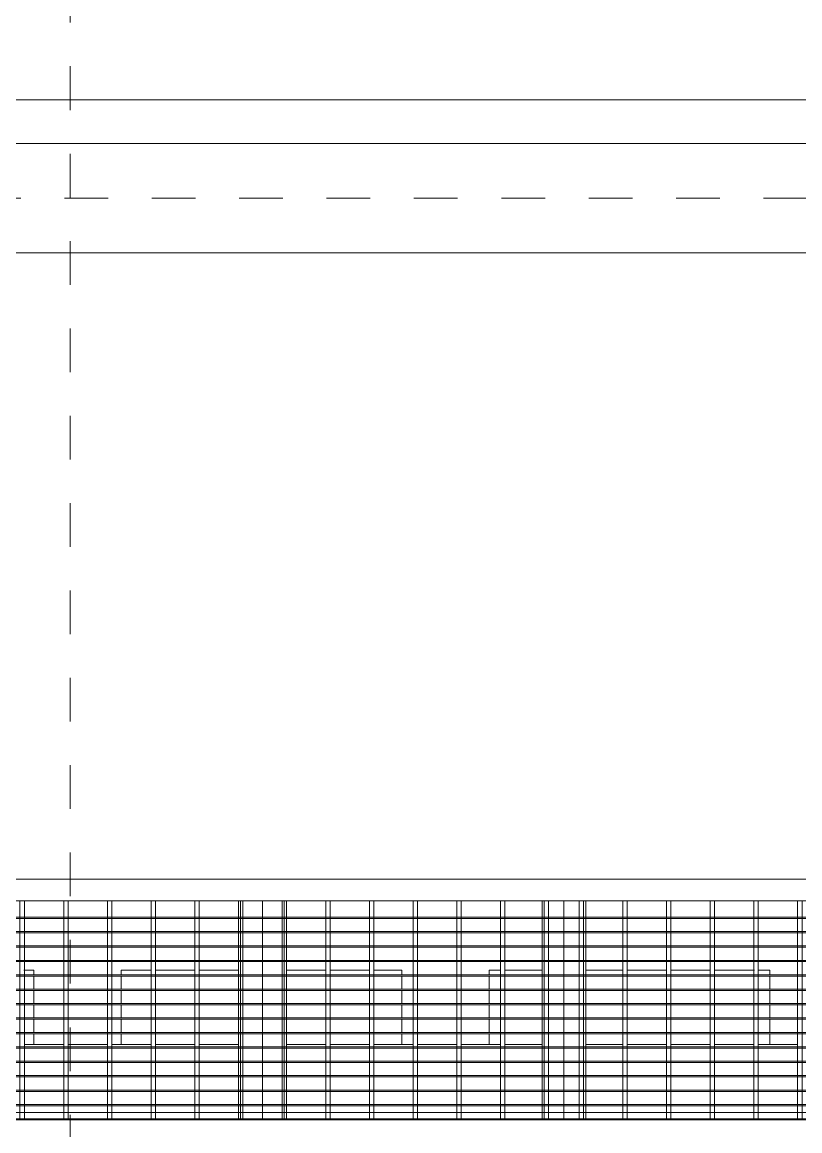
# Model space of a CAD drawing. Header units: metres. Extents: x -43 to 80, y -185 to 8.
# Drawn here: x 41.328 to 43.108, y -134.005 to -131.467 of the extents above; entities that cross this region are included whole.
import ezdxf

# ---------------------------------------------------------------- set-up
doc = ezdxf.new("R2010")
doc.units = ezdxf.units.M
doc.linetypes.add('Grid Line', pattern=[0.022225, 0.0127, -0.003175, 0.003175, -0.003175])
for name, color, linetype, lineweight in [('A-FLOR-HRAL', 7, 'Continuous', 9), ('A-GENM', 7, 'Continuous', 9), ('A-WALL', 7, 'Continuous', 9), ('S-GRID', 7, 'Continuous', 9)]:
    doc.layers.add(name, color=color, linetype=linetype, lineweight=lineweight)

# ---------------------------------------------------------------- blocks, each defined once
blk = doc.blocks.new('M_RVR_Grating - 0_547 x 0_69-V57-N02-ESTANQUE CABECERA')
at = {"layer": 'A-GENM'}
for p, q in [((-0.2235, 0.345), (-0.2609, 0.345)), ((0.241, 0.345), (-0.2609, 0.345)), ((-0.2205, 0.345), (-0.2235, 0.345)), ((-0.2235, 0.345), (-0.2235, -0.0951)), ((-0.2235, -0.0951), (-0.2235, 0.345)), ((-0.2205, -0.0951), (-0.2205, 0.345)), ((-0.1875, 0.345), (-0.1905, 0.345)), ((-0.1905, 0.345), (-0.1905, -0.0952)), ((-0.1875, -0.0952), (-0.1875, 0.345)), ((-0.1545, 0.345), (-0.1575, 0.345)), ((-0.1575, 0.345), (-0.1575, -0.0953)), ((-0.1545, -0.0953), (-0.1545, 0.345)), ((-0.1215, 0.345), (-0.1245, 0.345)), ((-0.1245, 0.345), (-0.1245, -0.095)), ((-0.1215, -0.095), (-0.1215, 0.345)), ((-0.0885, 0.345), (-0.0915, 0.345)), ((-0.0915, 0.345), (-0.0915, -0.095)), ((-0.0885, -0.095), (-0.0885, 0.345)), ((-0.0555, 0.345), (-0.0585, 0.345)), ((-0.0585, 0.345), (-0.0585, -0.095)), ((-0.0555, -0.095), (-0.0555, 0.345)), ((-0.0225, 0.345), (-0.0255, 0.345)), ((-0.0255, 0.345), (-0.0255, -0.095)), ((-0.0225, -0.095), (-0.0225, 0.345)), ((0.0105, 0.345), (0.0075, 0.345)), ((0.0075, 0.345), (0.0075, -0.095)), ((0.0105, -0.095), (0.0105, 0.345)), ((0.0435, 0.345), (0.0405, 0.345)), ((0.0405, 0.345), (0.0405, -0.095)), ((0.0435, -0.095), (0.0435, 0.345)), ((0.0765, 0.345), (0.0735, 0.345)), ((0.0735, 0.345), (0.0735, -0.095)), ((0.0765, -0.095), (0.0765, 0.345)), ((0.1095, 0.345), (0.1065, 0.345)), ((0.1065, 0.345), (0.1065, -0.095)), ((0.1095, -0.095), (0.1095, 0.345)), ((0.1425, 0.345), (0.1395, 0.345)), ((0.1395, 0.345), (0.1395, -0.095)), ((0.1425, -0.095), (0.1425, 0.345)), ((0.1755, 0.345), (0.1725, 0.345)), ((0.1725, 0.345), (0.1725, -0.095)), ((0.1755, -0.095), (0.1755, 0.345)), ((0.2085, 0.345), (0.2055, 0.345)), ((0.2055, 0.345), (0.2055, -0.095)), ((0.2085, -0.095), (0.2085, 0.345)), ((0.241, 0.345), (0.2235, 0.345)), ((0.2235, 0.345), (0.2235, -0.095)), ((0.241, 0.345), (0.2385, 0.345)), ((0.2385, 0.345), (0.2385, -0.095)), ((0.241, 0.31), (-0.2609, 0.31)), ((-0.2609, 0.3), (0.241, 0.3)), ((-0.2609, 0.295), (0.241, 0.295)), ((0.241, 0.21), (-0.2606, 0.21)), ((-0.2606, 0.2), (0.241, 0.2)), ((0.241, 0.11), (-0.2606, 0.11)), ((-0.2606, 0.1), (0.241, 0.1)), ((0.241, 0.01), (-0.2606, 0.01)), ((-0.2606, 0), (0.241, 0)), ((0.241, -0.09), (-0.2606, -0.09)), ((-0.2606, -0.1), (0.241, -0.1)), ((-0.2235, -0.0956), (-0.2235, -0.345)), ((-0.2235, -0.345), (-0.2235, -0.0956)), ((-0.2205, -0.345), (-0.2205, -0.0956)), ((-0.1905, -0.0956), (-0.1905, -0.345)), ((-0.1875, -0.345), (-0.1875, -0.0956)), ((-0.1575, -0.0956), (-0.1575, -0.345)), ((-0.1545, -0.345), (-0.1545, -0.0956)), ((-0.1245, -0.0956), (-0.1245, -0.345)), ((-0.1215, -0.345), (-0.1215, -0.0956)), ((-0.0915, -0.0956), (-0.0915, -0.345)), ((-0.0885, -0.345), (-0.0885, -0.0956)), ((-0.0585, -0.0956), (-0.0585, -0.345)), ((-0.0555, -0.345), (-0.0555, -0.0956)), ((-0.0255, -0.0956), (-0.0255, -0.345)), ((-0.0225, -0.345), (-0.0225, -0.0956)), ((0.0075, -0.0956), (0.0075, -0.345)), ((0.0105, -0.345), (0.0105, -0.0956)), ((0.0405, -0.0956), (0.0405, -0.345)), ((0.0435, -0.345), (0.0435, -0.0956)), ((0.0735, -0.0956), (0.0735, -0.345)), ((0.0765, -0.345), (0.0765, -0.0956)), ((0.1065, -0.0956), (0.1065, -0.345)), ((0.1095, -0.345), (0.1095, -0.0956)), ((0.1395, -0.0956), (0.1395, -0.345)), ((0.1425, -0.345), (0.1425, -0.0956)), ((0.1725, -0.0956), (0.1725, -0.345)), ((0.1755, -0.345), (0.1755, -0.0956)), ((0.2055, -0.0956), (0.2055, -0.345)), ((0.2085, -0.345), (0.2085, -0.0956)), ((0.2235, -0.0956), (0.2235, -0.345)), ((0.2385, -0.0956), (0.2385, -0.345)), ((0.241, -0.19), (-0.2606, -0.19)), ((-0.2606, -0.2), (0.241, -0.2)), ((0.241, -0.29), (-0.2606, -0.29)), ((0.241, -0.295), (-0.2606, -0.295)), ((-0.2606, -0.3), (0.241, -0.3)), ((-0.2606, -0.345), (-0.2235, -0.345)), ((-0.2606, -0.345), (0.241, -0.345)), ((-0.2235, -0.345), (-0.2205, -0.345)), ((-0.1905, -0.345), (-0.1875, -0.345)), ((-0.1575, -0.345), (-0.1545, -0.345)), ((-0.1245, -0.345), (-0.1215, -0.345)), ((-0.0915, -0.345), (-0.0885, -0.345)), ((-0.0585, -0.345), (-0.0555, -0.345)), ((-0.0255, -0.345), (-0.0225, -0.345)), ((0.0075, -0.345), (0.0105, -0.345)), ((0.0405, -0.345), (0.0435, -0.345)), ((0.0735, -0.345), (0.0765, -0.345)), ((0.1065, -0.345), (0.1095, -0.345)), ((0.1395, -0.345), (0.1425, -0.345)), ((0.1725, -0.345), (0.1755, -0.345)), ((0.2055, -0.345), (0.2085, -0.345)), ((0.2235, -0.345), (0.241, -0.345)), ((0.2385, -0.345), (0.241, -0.345))]:
    blk.add_line(p, q, dxfattribs=at)
blk = doc.blocks.new('M_RVR_Grating - 0_547 x 0_69-V58-N02-ESTANQUE CABECERA')
at = {"layer": 'A-GENM'}
for p, q in [((-0.2235, 0.345), (-0.2607, 0.345)), ((0.2407, 0.345), (-0.2607, 0.345)), ((-0.2235, 0.345), (-0.2235, -0.345)), ((-0.2205, 0.345), (-0.2235, 0.345)), ((-0.2235, -0.345), (-0.2235, 0.345)), ((-0.2205, -0.345), (-0.2205, 0.345)), ((-0.1905, 0.345), (-0.1905, -0.345)), ((-0.1875, 0.345), (-0.1905, 0.345)), ((-0.1875, -0.345), (-0.1875, 0.345)), ((-0.1575, 0.345), (-0.1575, -0.345)), ((-0.1545, 0.345), (-0.1575, 0.345)), ((-0.1545, -0.345), (-0.1545, 0.345)), ((-0.1245, 0.345), (-0.1245, -0.345)), ((-0.1215, 0.345), (-0.1245, 0.345)), ((-0.1215, -0.345), (-0.1215, 0.345)), ((-0.0915, 0.345), (-0.0915, -0.345)), ((-0.0885, 0.345), (-0.0915, 0.345)), ((-0.0885, -0.345), (-0.0885, 0.345)), ((-0.0585, 0.345), (-0.0585, -0.345)), ((-0.0555, 0.345), (-0.0585, 0.345)), ((-0.0555, -0.345), (-0.0555, 0.345)), ((-0.0255, 0.345), (-0.0255, -0.345)), ((-0.0225, 0.345), (-0.0255, 0.345)), ((-0.0225, -0.345), (-0.0225, 0.345)), ((0.0075, 0.345), (0.0075, -0.345)), ((0.0105, 0.345), (0.0075, 0.345)), ((0.0105, -0.345), (0.0105, 0.345)), ((0.0405, 0.345), (0.0405, -0.345)), ((0.0435, 0.345), (0.0405, 0.345)), ((0.0435, -0.345), (0.0435, 0.345)), ((0.0735, 0.345), (0.0735, -0.345)), ((0.0765, 0.345), (0.0735, 0.345)), ((0.0765, -0.345), (0.0765, 0.345)), ((0.1065, 0.345), (0.1065, -0.345)), ((0.1095, 0.345), (0.1065, 0.345)), ((0.1095, -0.345), (0.1095, 0.345)), ((0.1395, 0.345), (0.1395, -0.345)), ((0.1425, 0.345), (0.1395, 0.345)), ((0.1425, -0.345), (0.1425, 0.345)), ((0.1725, 0.345), (0.1725, -0.345)), ((0.1755, 0.345), (0.1725, 0.345)), ((0.1755, -0.345), (0.1755, 0.345)), ((0.2055, 0.345), (0.2055, -0.345)), ((0.2085, 0.345), (0.2055, 0.345)), ((0.2085, -0.345), (0.2085, 0.345)), ((0.2235, 0.345), (0.2235, -0.345)), ((0.2407, 0.345), (0.2235, 0.345)), ((0.2385, 0.345), (0.2385, -0.345)), ((0.2407, 0.345), (0.2385, 0.345)), ((0.2407, 0.3), (-0.2607, 0.3)), ((-0.2607, 0.295), (0.2407, 0.295)), ((-0.2607, 0.29), (0.2407, 0.29)), ((0.2407, 0.2), (-0.2608, 0.2)), ((-0.2608, 0.19), (0.2407, 0.19)), ((0.2407, 0.1), (-0.2608, 0.1)), ((-0.2608, 0.09), (0.2407, 0.09)), ((0.2411, 0), (-0.2608, 0)), ((-0.2608, -0.01), (0.2411, -0.01)), ((0.2411, -0.1), (-0.2608, -0.1)), ((-0.2608, -0.11), (0.2411, -0.11)), ((0.2411, -0.2), (-0.2609, -0.2)), ((-0.2609, -0.21), (0.2411, -0.21)), ((0.2411, -0.295), (-0.2609, -0.295)), ((0.2411, -0.3), (-0.2609, -0.3)), ((-0.2609, -0.31), (0.2411, -0.31)), ((-0.2609, -0.345), (-0.2235, -0.345)), ((-0.2609, -0.345), (0.241, -0.345)), ((-0.2235, -0.345), (-0.2205, -0.345)), ((-0.1905, -0.345), (-0.1875, -0.345)), ((-0.1575, -0.345), (-0.1545, -0.345)), ((-0.1245, -0.345), (-0.1215, -0.345)), ((-0.0915, -0.345), (-0.0885, -0.345)), ((-0.0585, -0.345), (-0.0555, -0.345)), ((-0.0255, -0.345), (-0.0225, -0.345)), ((0.0075, -0.345), (0.0105, -0.345)), ((0.0405, -0.345), (0.0435, -0.345)), ((0.0735, -0.345), (0.0765, -0.345)), ((0.1065, -0.345), (0.1095, -0.345)), ((0.1395, -0.345), (0.1425, -0.345)), ((0.1725, -0.345), (0.1755, -0.345)), ((0.2055, -0.345), (0.2085, -0.345)), ((0.2235, -0.345), (0.241, -0.345)), ((0.2385, -0.345), (0.241, -0.345))]:
    blk.add_line(p, q, dxfattribs=at)
blk = doc.blocks.new('M_RVR_Grating - 0_547 x 0_69-V59-N02-ESTANQUE CABECERA')
at = {"layer": 'A-GENM'}
for p, q in [((-0.2235, 0.345), (-0.2606, 0.345)), ((0.241, 0.345), (-0.2606, 0.345)), ((-0.2235, 0.345), (-0.2235, -0.345)), ((-0.2205, 0.345), (-0.2235, 0.345)), ((-0.2235, -0.345), (-0.2235, 0.345)), ((-0.2205, -0.345), (-0.2205, 0.345)), ((-0.1905, 0.345), (-0.1905, -0.345)), ((-0.1875, 0.345), (-0.1905, 0.345)), ((-0.1875, -0.345), (-0.1875, 0.345)), ((-0.1575, 0.345), (-0.1575, -0.345)), ((-0.1545, 0.345), (-0.1575, 0.345)), ((-0.1545, -0.345), (-0.1545, 0.345)), ((-0.1245, 0.345), (-0.1245, -0.345)), ((-0.1215, 0.345), (-0.1245, 0.345)), ((-0.1215, -0.345), (-0.1215, 0.345)), ((-0.0915, 0.345), (-0.0915, -0.345)), ((-0.0885, 0.345), (-0.0915, 0.345)), ((-0.0885, -0.345), (-0.0885, 0.345)), ((-0.0585, 0.345), (-0.0585, -0.345)), ((-0.0555, 0.345), (-0.0585, 0.345)), ((-0.0555, -0.345), (-0.0555, 0.345)), ((-0.0255, 0.345), (-0.0255, -0.345)), ((-0.0225, 0.345), (-0.0255, 0.345)), ((-0.0225, -0.345), (-0.0225, 0.345)), ((0.0075, 0.345), (0.0075, -0.345)), ((0.0105, 0.345), (0.0075, 0.345)), ((0.0105, -0.345), (0.0105, 0.345)), ((0.0405, 0.345), (0.0405, -0.345)), ((0.0435, 0.345), (0.0405, 0.345)), ((0.0435, -0.345), (0.0435, 0.345)), ((0.0735, 0.345), (0.0735, -0.345)), ((0.0765, 0.345), (0.0735, 0.345)), ((0.0765, -0.345), (0.0765, 0.345)), ((0.1065, 0.345), (0.1065, -0.345)), ((0.1095, 0.345), (0.1065, 0.345)), ((0.1095, -0.345), (0.1095, 0.345)), ((0.1395, 0.345), (0.1395, -0.345)), ((0.1425, 0.345), (0.1395, 0.345)), ((0.1425, -0.345), (0.1425, 0.345)), ((0.1725, 0.345), (0.1725, -0.345)), ((0.1755, 0.345), (0.1725, 0.345)), ((0.1755, -0.345), (0.1755, 0.345)), ((0.2055, 0.345), (0.2055, -0.345)), ((0.2085, 0.345), (0.2055, 0.345)), ((0.2085, -0.345), (0.2085, 0.345)), ((0.2235, 0.345), (0.2235, -0.345)), ((0.241, 0.345), (0.2235, 0.345)), ((0.2385, 0.345), (0.2385, -0.345)), ((0.241, 0.345), (0.2385, 0.345)), ((0.241, 0.3), (-0.2606, 0.3)), ((-0.2606, 0.295), (0.241, 0.295)), ((-0.2606, 0.29), (0.241, 0.29)), ((0.241, 0.2), (-0.2606, 0.2)), ((-0.2606, 0.19), (0.241, 0.19)), ((0.241, 0.1), (-0.2606, 0.1)), ((-0.2606, 0.09), (0.241, 0.09)), ((0.241, 0), (-0.2606, 0)), ((-0.2606, -0.01), (0.241, -0.01)), ((0.241, -0.1), (-0.2606, -0.1)), ((-0.2606, -0.11), (0.241, -0.11)), ((0.241, -0.2), (-0.2606, -0.2)), ((-0.2606, -0.21), (0.241, -0.21)), ((0.241, -0.295), (-0.2606, -0.295)), ((0.241, -0.3), (-0.2606, -0.3)), ((-0.2606, -0.31), (0.241, -0.31)), ((-0.2606, -0.345), (-0.2235, -0.345)), ((-0.2606, -0.345), (0.241, -0.345)), ((-0.2235, -0.345), (-0.2205, -0.345)), ((-0.1905, -0.345), (-0.1875, -0.345)), ((-0.1575, -0.345), (-0.1545, -0.345)), ((-0.1245, -0.345), (-0.1215, -0.345)), ((-0.0915, -0.345), (-0.0885, -0.345)), ((-0.0585, -0.345), (-0.0555, -0.345)), ((-0.0255, -0.345), (-0.0225, -0.345)), ((0.0075, -0.345), (0.0105, -0.345)), ((0.0405, -0.345), (0.0435, -0.345)), ((0.0735, -0.345), (0.0765, -0.345)), ((0.1065, -0.345), (0.1095, -0.345)), ((0.1395, -0.345), (0.1425, -0.345)), ((0.1725, -0.345), (0.1755, -0.345)), ((0.2055, -0.345), (0.2085, -0.345)), ((0.2235, -0.345), (0.241, -0.345)), ((0.2385, -0.345), (0.241, -0.345))]:
    blk.add_line(p, q, dxfattribs=at)
blk = doc.blocks.new('Railing - Railing-2175300-N02-ESTANQUE CABECERA')
at = {"layer": 'A-FLOR-HRAL'}
blk.add_line((-53.504, -123.2001), (-65.2191, -117.0933), dxfattribs=at)
blk = doc.blocks.new('M_Equipo superior area bomba - M_Equipo superior area bomba-2180695-N02-ESTANQUE CABECERA')
at = {"layer": 'A-GENM'}
blk.add_line((3.61, 0.1), (0.1, 0.1), dxfattribs=at)
blk = doc.blocks.new('Railing - Railing-2188015-N02-ESTANQUE CABECERA')
at = {"layer": 'A-FLOR-HRAL'}
for p, q in [((-59.439, -119.4846), (-62.304, -117.9912)), ((-62.3271, -118.0355), (-59.4621, -119.5289))]:
    blk.add_line(p, q, dxfattribs=at)

msp = doc.modelspace()

# ---------------------------------------------------------------- linework, layer by layer
at = {"layer": 'A-GENM'}
for p, q in [((41.3548, -133.6372), (41.3323, -133.6372)), ((41.3548, -133.6477), (41.3548, -133.6372)), ((41.6241, -133.6372), (41.5548, -133.6372)), ((41.5548, -133.6372), (41.5548, -133.6477)), ((41.7241, -133.6372), (41.6323, -133.6372)), ((41.8241, -133.6372), (41.7323, -133.6372)), ((42.0241, -133.6372), (41.9323, -133.6372)), ((42.1241, -133.6372), (42.0323, -133.6372)), ((42.1973, -133.6372), (42.1323, -133.6372)), ((42.1973, -133.6477), (42.1973, -133.6372)), ((42.4241, -133.6372), (42.3973, -133.6372)), ((42.3973, -133.6372), (42.3973, -133.6477)), ((42.5182, -133.6372), (42.4323, -133.6372)), ((42.7041, -133.6372), (42.6182, -133.6372)), ((42.8041, -133.6372), (42.7123, -133.6372)), ((42.9041, -133.6372), (42.8123, -133.6372)), ((43.0041, -133.6372), (42.9123, -133.6372)), ((43.0398, -133.6372), (43.0123, -133.6372)), ((43.0398, -133.6477), (43.0398, -133.6372)), ((41.3548, -133.6807), (41.3548, -133.6507)), ((41.5548, -133.6507), (41.5548, -133.6807)), ((42.1973, -133.6807), (42.1973, -133.6507)), ((42.3973, -133.6507), (42.3973, -133.6807)), ((43.0398, -133.6807), (43.0398, -133.6507)), ((41.3548, -133.7137), (41.3548, -133.6837)), ((41.5548, -133.6837), (41.5548, -133.7137)), ((42.1973, -133.7137), (42.1973, -133.6837)), ((42.3973, -133.6837), (42.3973, -133.7137)), ((43.0398, -133.7137), (43.0398, -133.6837)), ((41.3548, -133.7467), (41.3548, -133.7167)), ((41.5548, -133.7167), (41.5548, -133.7467)), ((42.1973, -133.7467), (42.1973, -133.7167)), ((42.3973, -133.7167), (42.3973, -133.7467)), ((43.0398, -133.7467), (43.0398, -133.7167)), ((41.3548, -133.7797), (41.3548, -133.7497)), ((41.5548, -133.7497), (41.5548, -133.7797)), ((42.1973, -133.7797), (42.1973, -133.7497)), ((42.3973, -133.7497), (42.3973, -133.7797)), ((43.0398, -133.7797), (43.0398, -133.7497)), ((41.3548, -133.8077), (41.3548, -133.7827)), ((41.5548, -133.7827), (41.5548, -133.8077)), ((42.1973, -133.8077), (42.1973, -133.7827)), ((42.3973, -133.7827), (42.3973, -133.8077)), ((43.0398, -133.8077), (43.0398, -133.7827))]:
    msp.add_line(p, q, dxfattribs=at)
at = {"layer": 'A-WALL'}
for p, q in [((36.3582, -131.7448), (51.8621, -131.7448)), ((43.8006, -131.9948), (40.575, -131.9948)), ((41.3325, -133.8077), (41.4239, -133.8077)), ((41.4325, -133.8077), (41.5239, -133.8077)), ((41.5325, -133.8077), (41.6239, -133.8077)), ((41.6325, -133.8077), (41.7239, -133.8077)), ((41.7325, -133.8077), (41.8239, -133.8077)), ((41.9325, -133.8077), (42.0239, -133.8077)), ((42.0325, -133.8077), (42.1239, -133.8077)), ((42.1325, -133.8077), (42.2239, -133.8077)), ((42.2325, -133.8077), (42.3239, -133.8077)), ((42.3325, -133.8077), (42.4239, -133.8077)), ((42.4325, -133.8077), (42.5182, -133.8077)), ((42.6182, -133.8077), (42.7039, -133.8077)), ((42.7125, -133.8077), (42.8039, -133.8077)), ((42.8125, -133.8077), (42.9039, -133.8077)), ((42.9125, -133.8077), (43.0039, -133.8077)), ((43.0125, -133.8077), (43.1039, -133.8077))]:
    msp.add_line(p, q, dxfattribs=at)
at = {"layer": 'S-GRID', "color": 254, "linetype": 'Grid Line', "true_color": 0xd4d4d4}
for p, q in [((41.438, -153.6681), (41.438, -110.951)), ((63.525, -131.8698), (28.2718, -131.8698))]:
    msp.add_line(p, q, dxfattribs=at)

# ---------------------------------------------------------------- block references
at = {"layer": 'A-FLOR-HRAL', "rotation": 27.5316480064027}
for name in ['Railing - Railing-2175300-N02-ESTANQUE CABECERA', 'Railing - Railing-2188015-N02-ESTANQUE CABECERA']:
    msp.add_blockref(name, (41.2865, 0), dxfattribs=at)
at = {"layer": 'A-GENM'}
msp.add_blockref('M_Equipo superior area bomba - M_Equipo superior area bomba-2180695-N02-ESTANQUE CABECERA', (40.387, -131.7448), dxfattribs=at)
for name, p, rotation in [('M_RVR_Grating - 0_547 x 0_69-V59-N02-ESTANQUE CABECERA', (41.5332, -133.7392), 269.9999999999989), ('M_RVR_Grating - 0_547 x 0_69-V57-N02-ESTANQUE CABECERA', (42.2232, -133.7392), 269.9999999999998), ('M_RVR_Grating - 0_547 x 0_69-V58-N02-ESTANQUE CABECERA', (42.9132, -133.7392), 269.9999999999989)]:
    msp.add_blockref(name, p, dxfattribs=dict(at, rotation=rotation))

doc.saveas('drawing.dxf')
